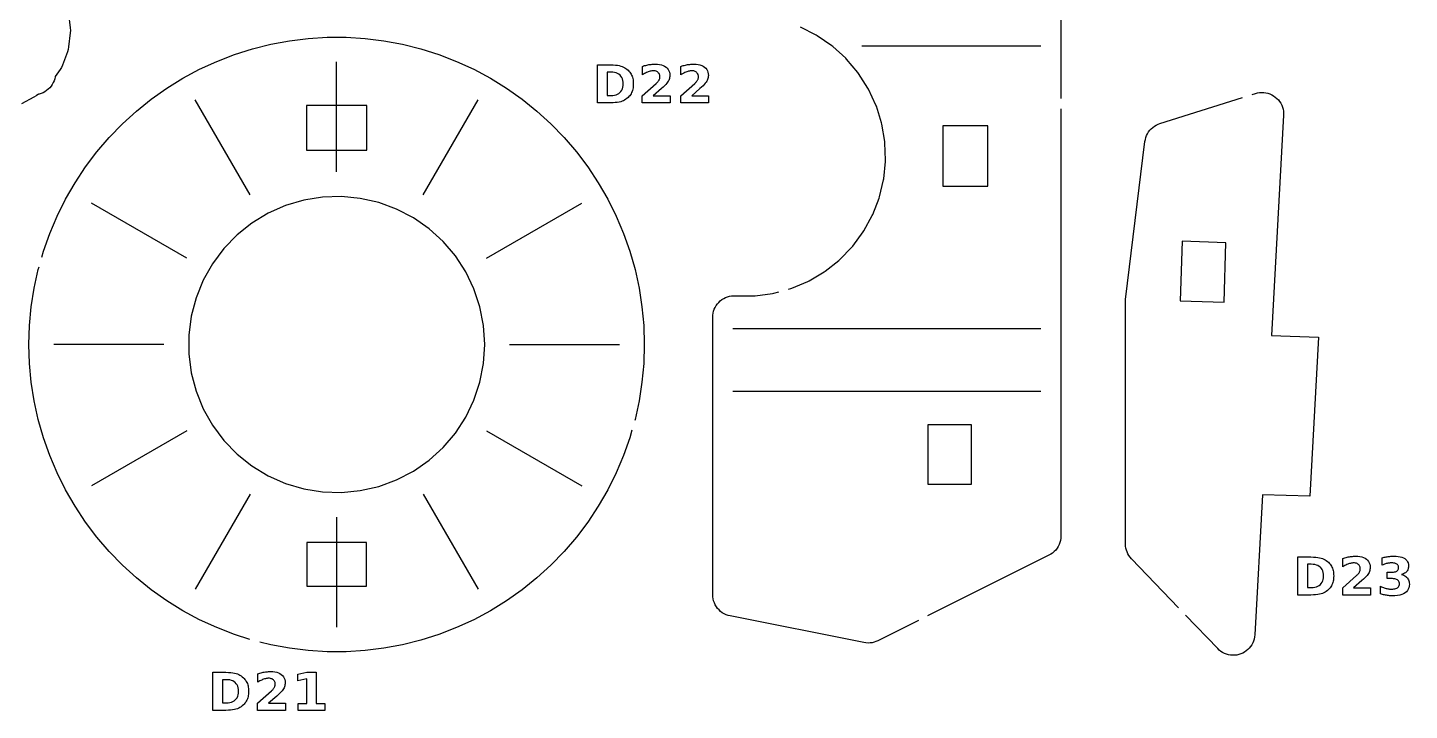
# Model space of a CAD drawing. Header units: millimetres. Extents: x 3 to 296, y 5 to 140.
# Drawn here: x 208.3 to 296.2, y 4.7 to 48.2 of the extents above; entities that cross this region are included whole.
import ezdxf

# ---------------------------------------------------------------- set-up
doc = ezdxf.new("R2010")
doc.units = ezdxf.units.MM
for name, color, linetype in [('CUT', 1, 'CONTINUOUS'), ('ENGRAVE', 5, 'CONTINUOUS'), ('SCORE', 7, 'CONTINUOUS')]:
    doc.layers.add(name, color=color, linetype=linetype)

msp = doc.modelspace()

# ---------------------------------------------------------------- linework, layer by layer
at = {"layer": 'CUT', "color": 1}
for points in [[(274.075, 57.8147), (274.075, 43.6568)], [(210.9479, 49.0512), (211.0557, 48.1635), (211.0656, 48), (211.0557, 47.8365), (210.9479, 46.9488), (210.9184, 46.7877), (210.8697, 46.6314), (210.5526, 45.7953), (210.4854, 45.6459), (210.4006, 45.5057), (210.0948, 45.0627), (210.0866, 45.0494), (210.0606, 44.9269), (210.0207, 44.8003), (209.9688, 44.6782), (209.9054, 44.5617), (209.831, 44.4518), (209.7464, 44.3496), (209.6523, 44.256), (209.5497, 44.172), (209.4394, 44.0982), (209.3226, 44.0354), (209.2002, 43.9841), (209.0734, 43.9449), (209.0205, 43.934), (209.0053, 43.9299), (208.9066, 43.8513), (208.9054, 43.8529), (208.8776, 43.8311), (208.7374, 43.7464), (207.9456, 43.3308)], [(209.2424, 33.5697), (209.3461, 33.9342), (209.7468, 35.0713), (210.2168, 36.1816), (210.7542, 37.2608), (211.357, 38.3049), (212.0229, 39.3099), (212.7495, 40.2721), (213.5339, 41.1876), (214.3732, 42.0532), (215.2641, 42.8654), (216.2034, 43.6212), (217.1874, 44.3178), (218.2125, 44.9525), (219.2747, 45.5229), (220.3699, 46.0268), (221.4941, 46.4623), (222.643, 46.8278), (223.8123, 47.1218), (224.9974, 47.3434), (226.1938, 47.4915), (227.3972, 47.5658), (228.6028, 47.5658), (229.8062, 47.4915), (231.0026, 47.3434), (232.1877, 47.1218), (233.357, 46.8278), (234.5059, 46.4623), (235.6301, 46.0268), (236.7253, 45.5229), (237.7875, 44.9525), (238.8126, 44.3178), (239.7966, 43.6212), (240.7359, 42.8654), (241.6268, 42.0532), (242.4661, 41.1876), (243.2505, 40.2721), (243.9771, 39.3099), (244.643, 38.3049), (245.2458, 37.2608), (245.7832, 36.1816), (246.2532, 35.0713), (246.6539, 33.9342), (246.9838, 32.7746), (247.2417, 31.5969), (247.4267, 30.4055), (247.5379, 29.2051), (247.575, 28), (247.5379, 26.7949), (247.4267, 25.5945), (247.2417, 24.4031), (246.9838, 23.2254), (246.9664, 23.1641)], [(256.7519, 31.5209), (256.8881, 31.5582), (256.9653, 31.585), (257.9875, 32.0184), (258.0604, 32.0553), (259.0157, 32.6211), (259.0831, 32.6674), (259.9545, 33.3555), (260.0151, 33.4103), (260.787, 34.2084), (260.8398, 34.2708), (261.4984, 35.1647), (261.5424, 35.2336), (262.076, 36.2073), (262.1104, 36.2814), (262.5094, 37.3176), (262.5336, 37.3956), (262.791, 38.4757), (262.8046, 38.5563), (262.9157, 39.661), (262.9185, 39.7427), (262.8814, 40.8524), (262.8732, 40.9337), (262.6885, 42.0286), (262.6696, 42.1081), (262.3406, 43.1685), (262.3112, 43.2448), (261.8439, 44.252), (261.8046, 44.3236), (261.2071, 45.2595), (261.1587, 45.3253), (260.4418, 46.1732), (260.385, 46.2319), (259.5615, 46.9767), (259.4974, 47.0274), (258.582, 47.6558), (258.5117, 47.6974), (257.5207, 48.1982)], [(286.2463, 43.9175), (286.4656, 43.9865), (286.5923, 44.0198), (286.7233, 44.0409), (286.8557, 44.0493), (286.9884, 44.045), (287.12, 44.0278), (287.2493, 43.9981), (287.3752, 43.956), (287.4964, 43.902), (287.6119, 43.8365), (287.7205, 43.7602), (287.8212, 43.6738), (287.9132, 43.5781), (287.9955, 43.474), (288.0674, 43.3624), (288.1281, 43.2445), (288.1773, 43.1212), (288.2143, 42.9937), (288.2388, 42.8633), (288.2507, 42.7311), (288.2498, 42.6002), (287.4727, 28.571), (290.4712, 28.4773), (289.9097, 18.3399), (286.9112, 18.4336), (286.4167, 9.5066), (286.4031, 9.3761), (286.3767, 9.2458), (286.3377, 9.1187), (286.2867, 8.9959), (286.224, 8.8786), (286.1504, 8.7679), (286.0663, 8.6649), (285.9727, 8.5704), (285.8704, 8.4855), (285.7604, 8.4108), (285.6437, 8.3471), (285.5214, 8.2949), (285.3946, 8.2548), (285.2646, 8.2272), (285.1324, 8.2122), (284.9995, 8.2101), (284.867, 8.2208), (284.7361, 8.2442), (284.6081, 8.2802), (284.4841, 8.3284), (284.3655, 8.3884), (284.2531, 8.4595), (284.1481, 8.5411), (284.0529, 8.6313), (282.0131, 10.7578)], [(281.5631, 11.2269), (278.5682, 14.3492), (278.483, 14.4469), (278.4066, 14.5537), (278.3407, 14.6673), (278.2859, 14.7867), (278.2428, 14.9108), (278.2117, 15.0385), (278.1929, 15.1685), (278.1867, 15.2979), (278.1867, 30.7078), (278.1967, 30.8704), (279.4288, 40.9285), (279.4507, 41.0558), (279.485, 41.1823), (279.5312, 41.3049), (279.5888, 41.4226), (279.6574, 41.5343), (279.7363, 41.6389), (279.8248, 41.7355), (279.9221, 41.8233), (280.0273, 41.9014), (280.1395, 41.9691), (280.2576, 42.0259), (280.3789, 42.0705), (285.6263, 43.7223)], [(274.075, 43.0068), (274.075, 15.8016), (274.0681, 15.6653), (274.0473, 15.5285), (274.0129, 15.3945), (273.9652, 15.2647), (273.9046, 15.1403), (273.8319, 15.0226), (273.7477, 14.9128), (273.6529, 14.812), (273.5485, 14.7213), (273.4354, 14.6415), (273.3166, 14.5745), (265.6006, 10.7165)], [(222.4835, 9.223), (221.4941, 9.5377), (220.3699, 9.9732), (219.2747, 10.4771), (218.2125, 11.0475), (217.1874, 11.6822), (216.2034, 12.3788), (215.2641, 13.1346), (214.3732, 13.9468), (213.5339, 14.8124), (212.7495, 15.7279), (212.0229, 16.6901), (211.357, 17.6951), (210.7542, 18.7392), (210.2168, 19.8184), (209.7468, 20.9287), (209.3461, 22.0658), (209.0162, 23.2254), (208.7583, 24.4031), (208.5733, 25.5945), (208.4621, 26.7949), (208.425, 28), (208.4621, 29.2051), (208.5733, 30.4055), (208.7583, 31.5969), (209.0162, 32.7746), (209.0645, 32.9446)], [(265.0192, 10.4258), (262.4309, 9.1316), (262.3138, 9.0798), (262.1907, 9.0387), (262.0642, 9.0094), (261.9356, 8.9922), (261.8058, 8.9872), (261.6762, 8.9944), (261.5496, 9.0136), (253.0285, 10.7178), (252.8996, 10.7503), (252.7726, 10.7958), (252.6508, 10.8536), (252.5352, 10.923), (252.4269, 11.0034), (252.3271, 11.094), (252.2366, 11.194), (252.1563, 11.3023), (252.087, 11.418), (252.0294, 11.5399), (251.984, 11.6669), (251.9513, 11.7977), (251.9315, 11.9311), (251.925, 12.0639), (251.925, 29.7285), (251.9313, 29.859), (251.9504, 29.99), (251.9819, 30.1186), (252.0257, 30.2436), (252.0814, 30.3637), (252.1483, 30.478), (252.2259, 30.5853), (252.3134, 30.6846), (252.4101, 30.7751), (252.5151, 30.8558), (252.6273, 30.926), (252.7458, 30.9852), (252.8694, 31.0327), (252.997, 31.068), (253.1274, 31.0909), (253.2595, 31.1012), (253.39, 31.0988), (253.4448, 31.0951), (254.5552, 31.0951), (254.6367, 31.1006), (255.7371, 31.2485), (255.8172, 31.2648), (256.125, 31.3492)], [(246.7885, 22.5389), (246.6539, 22.0658), (246.2532, 20.9287), (245.7832, 19.8184), (245.2458, 18.7392), (244.643, 17.6951), (243.9771, 16.6901), (243.2505, 15.7279), (242.4661, 14.8124), (241.6268, 13.9468), (240.7359, 13.1346), (239.7966, 12.3788), (238.8126, 11.6822), (237.7875, 11.0475), (236.7253, 10.4771), (235.6301, 9.9732), (234.5059, 9.5377), (233.357, 9.1722), (232.1877, 8.8782), (231.0026, 8.6566), (229.8062, 8.5085), (228.6028, 8.4342), (227.3972, 8.4342), (226.1938, 8.5085), (224.9974, 8.6566), (223.8123, 8.8782), (223.1111, 9.0545)]]:
    msp.add_lwpolyline(points, dxfattribs=at)
for points in [[(226.075, 40.375), (229.925, 40.375), (229.925, 43.225), (226.075, 43.225), (226.075, 40.375)], [(269.425, 38.075), (269.425, 41.925), (266.575, 41.925), (266.575, 38.075), (269.425, 38.075)], [(237.1166, 30.3907), (236.736, 31.5368), (236.212, 32.6249), (235.5532, 33.6371), (234.7703, 34.5567), (233.8763, 35.3686), (232.8858, 36.0596), (231.815, 36.6182), (230.6816, 37.0353), (229.5042, 37.304), (228.3021, 37.42), (227.095, 37.3813), (225.9028, 37.1885), (224.745, 36.8449), (223.6406, 36.3561), (222.6079, 35.73), (221.6637, 34.977), (220.8235, 34.1095), (220.1011, 33.1416), (219.5085, 32.0893), (219.0553, 30.9698), (218.749, 29.8016), (218.5945, 28.6039), (218.5945, 27.3961), (218.749, 26.1984), (219.0553, 25.0302), (219.5085, 23.9107), (220.1011, 22.8584), (220.8235, 21.8905), (221.6637, 21.023), (222.6079, 20.27), (223.6406, 19.6439), (224.745, 19.1551), (225.9028, 18.8115), (227.095, 18.6187), (228.3021, 18.58), (229.5042, 18.696), (230.6816, 18.9647), (231.815, 19.3818), (232.8858, 19.9404), (233.8763, 20.6314), (234.7703, 21.4433), (235.5532, 22.3629), (236.212, 23.3751), (236.736, 24.4632), (237.1166, 25.6093), (237.3475, 26.7948), (237.4248, 28), (237.3475, 29.2052), (237.1166, 30.3907)], [(284.5754, 34.4844), (281.7867, 34.5716), (281.6683, 30.7834), (284.457, 30.6963), (284.5754, 34.4844)], [(265.605, 19.105), (268.395, 19.105), (268.395, 22.895), (265.605, 22.895), (265.605, 19.105)], [(226.105, 12.605), (229.895, 12.605), (229.895, 15.395), (226.105, 15.395), (226.105, 12.605)]]:
    msp.add_lwpolyline(points, close=True, dxfattribs=at)
at = {"layer": 'ENGRAVE', "color": 5}
for points in [[(245.4262, 45.8104), (245.5871, 45.8038), (245.7324, 45.7928), (245.8619, 45.7775), (245.9758, 45.7577), (246.0739, 45.7336), (246.1621, 45.7042), (246.246, 45.6688), (246.3256, 45.6272), (246.4009, 45.5795), (246.4719, 45.5258), (246.5386, 45.4659), (246.5932, 45.4097), (246.6428, 45.3507), (246.6876, 45.2889), (246.7274, 45.2243), (246.7624, 45.1569), (246.7925, 45.0866), (246.8179, 45.0134), (246.8387, 44.9371), (246.8548, 44.8576), (246.8663, 44.7749), (246.8732, 44.689), (246.8755, 44.6), (246.8732, 44.5099), (246.8663, 44.4232), (246.8548, 44.3398), (246.8387, 44.2596), (246.8179, 44.1828), (246.7925, 44.1093), (246.7624, 44.0388), (246.7274, 43.9712), (246.6876, 43.9064), (246.6428, 43.8445), (246.5932, 43.7854), (246.5386, 43.7292), (246.4714, 43.6693), (246.3997, 43.6156), (246.3238, 43.5679), (246.2435, 43.5263), (246.1589, 43.4908), (246.0699, 43.4615), (245.9711, 43.4374), (245.8572, 43.4176), (245.7281, 43.4023), (245.5838, 43.3913), (245.4243, 43.3847), (245.2496, 43.3825), (244.5888, 43.3825), (244.5888, 45.8125), (245.2496, 45.8125), (245.4262, 45.8104)], [(249.2127, 43.3825), (247.4467, 43.3825), (247.4467, 43.8431), (248.3337, 44.626), (248.3716, 44.6617), (248.4061, 44.6971), (248.4371, 44.7322), (248.4647, 44.7671), (248.4888, 44.8017), (248.5095, 44.836), (248.5269, 44.8704), (248.5412, 44.9053), (248.5523, 44.9406), (248.5602, 44.9763), (248.5649, 45.0125), (248.5665, 45.0492), (248.5633, 45.1043), (248.5537, 45.1557), (248.5378, 45.2034), (248.5155, 45.2474), (248.4868, 45.2877), (248.4517, 45.3243), (248.4114, 45.3561), (248.3668, 45.3821), (248.3181, 45.4024), (248.2651, 45.4169), (248.2079, 45.4255), (248.1466, 45.4284), (248.097, 45.4267), (248.0458, 45.4215), (247.9932, 45.4128), (247.939, 45.4006), (247.8832, 45.3849), (247.8259, 45.3658), (247.7672, 45.3432), (247.7071, 45.3172), (247.6457, 45.2879), (247.5829, 45.2551), (247.5187, 45.2189), (247.4532, 45.1794), (247.4532, 45.7133), (247.5236, 45.7357), (247.5937, 45.7562), (247.6636, 45.7749), (247.7332, 45.7918), (247.8025, 45.8067), (247.8715, 45.8199), (247.9402, 45.8311), (248.0084, 45.8402), (248.0762, 45.8473), (248.1435, 45.8524), (248.2104, 45.8555), (248.2768, 45.8565), (248.4168, 45.8512), (248.546, 45.8352), (248.6644, 45.8085), (248.7719, 45.7711), (248.8687, 45.7231), (248.9547, 45.6644), (249.0285, 45.5962), (249.089, 45.5196), (249.136, 45.4345), (249.1695, 45.3411), (249.1897, 45.2392), (249.1964, 45.129), (249.1935, 45.0635), (249.185, 44.9996), (249.1707, 44.9371), (249.1508, 44.8761), (249.1252, 44.8167), (249.0938, 44.7587), (249.0534, 44.6982), (249.0003, 44.6313), (248.9347, 44.5579), (248.8566, 44.478), (248.7658, 44.3917), (248.6625, 44.2989), (248.1433, 43.8431), (249.2127, 43.8431), (249.2127, 43.3825)], [(251.6653, 43.3825), (249.8994, 43.3825), (249.8994, 43.8431), (250.7864, 44.626), (250.8243, 44.6617), (250.8588, 44.6971), (250.8898, 44.7322), (250.9173, 44.7671), (250.9415, 44.8017), (250.9622, 44.836), (250.9796, 44.8704), (250.9938, 44.9053), (251.0049, 44.9406), (251.0128, 44.9763), (251.0176, 45.0125), (251.0192, 45.0492), (251.016, 45.1043), (251.0064, 45.1557), (250.9905, 45.2034), (250.9682, 45.2474), (250.9395, 45.2877), (250.9044, 45.3243), (250.8641, 45.3561), (250.8195, 45.3821), (250.7708, 45.4024), (250.7178, 45.4169), (250.6606, 45.4255), (250.5992, 45.4284), (250.5496, 45.4267), (250.4985, 45.4215), (250.4458, 45.4128), (250.3916, 45.4006), (250.3359, 45.3849), (250.2786, 45.3658), (250.2199, 45.3432), (250.1598, 45.3172), (250.0983, 45.2879), (250.0355, 45.2551), (249.9714, 45.2189), (249.9059, 45.1794), (249.9059, 45.7133), (249.9763, 45.7357), (250.0464, 45.7562), (250.1162, 45.7749), (250.1858, 45.7918), (250.2551, 45.8067), (250.3242, 45.8199), (250.3929, 45.8311), (250.4611, 45.8402), (250.5288, 45.8473), (250.5962, 45.8524), (250.663, 45.8555), (250.7294, 45.8565), (250.8694, 45.8512), (250.9986, 45.8352), (251.117, 45.8085), (251.2246, 45.7711), (251.3214, 45.7231), (251.4073, 45.6644), (251.4812, 45.5962), (251.5416, 45.5196), (251.5886, 45.4345), (251.6222, 45.3411), (251.6423, 45.2392), (251.649, 45.129), (251.6462, 45.0635), (251.6377, 44.9996), (251.6234, 44.9371), (251.6035, 44.8761), (251.5778, 44.8167), (251.5465, 44.7587), (251.506, 44.6982), (251.453, 44.6313), (251.3874, 44.5579), (251.3092, 44.478), (251.2185, 44.3917), (251.1152, 44.2989), (250.596, 43.8431), (251.6653, 43.8431), (251.6653, 43.3825)], [(245.44, 43.8562), (245.563, 43.8615), (245.6759, 43.8773), (245.7787, 43.9038), (245.8715, 43.9408), (245.9542, 43.9884), (246.0267, 44.0466), (246.0887, 44.1149), (246.1393, 44.1927), (246.1787, 44.2802), (246.2069, 44.3772), (246.2238, 44.4838), (246.2294, 44.6), (246.2238, 44.7156), (246.207, 44.8217), (246.1789, 44.9182), (246.1397, 45.0051), (246.0892, 45.0824), (246.0276, 45.1501), (245.9552, 45.2078), (245.8726, 45.255), (245.7798, 45.2917), (245.6767, 45.3179), (245.5635, 45.3337), (245.44, 45.3389), (245.2154, 45.3389), (245.2154, 43.8562), (245.44, 43.8562)], [(290.146, 14.4665), (290.2913, 14.4556), (290.4208, 14.4402), (290.5347, 14.4205), (290.6328, 14.3964), (290.721, 14.367), (290.8049, 14.3315), (290.8845, 14.29), (290.9598, 14.2423), (291.0308, 14.1885), (291.0975, 14.1286), (291.1521, 14.0724), (291.2017, 14.0134), (291.2465, 13.9516), (291.2863, 13.887), (291.3213, 13.8196), (291.3514, 13.7494), (291.3768, 13.6762), (291.3976, 13.5998), (291.4137, 13.5203), (291.4252, 13.4376), (291.4321, 13.3518), (291.4344, 13.2627), (291.4321, 13.1727), (291.4252, 13.086), (291.4137, 13.0025), (291.3976, 12.9224), (291.3768, 12.8455), (291.3514, 12.772), (291.3213, 12.7015), (291.2863, 12.6339), (291.2465, 12.5692), (291.2017, 12.5073), (291.1521, 12.4482), (291.0975, 12.392), (291.0303, 12.3321), (290.9586, 12.2783), (290.8827, 12.2306), (290.8024, 12.1891), (290.7178, 12.1536), (290.6288, 12.1242), (290.53, 12.1001), (290.4161, 12.0804), (290.287, 12.065), (290.1427, 12.0541), (289.9832, 12.0475), (289.8085, 12.0453), (289.1477, 12.0453), (289.1477, 14.4753), (289.8085, 14.4753), (289.9851, 14.4731), (290.146, 14.4665)], [(293.7716, 12.0453), (292.0056, 12.0453), (292.0056, 12.5059), (292.8926, 13.2888), (292.9305, 13.3244), (292.965, 13.3598), (292.996, 13.395), (293.0236, 13.4298), (293.0477, 13.4644), (293.0684, 13.4987), (293.0858, 13.5331), (293.1001, 13.568), (293.1112, 13.6033), (293.1191, 13.6391), (293.1238, 13.6753), (293.1254, 13.712), (293.1222, 13.7671), (293.1126, 13.8185), (293.0967, 13.8662), (293.0744, 13.9102), (293.0457, 13.9504), (293.0106, 13.987), (292.9703, 14.0188), (292.9257, 14.0449), (292.877, 14.0651), (292.824, 14.0796), (292.7668, 14.0883), (292.7055, 14.0912), (292.6559, 14.0894), (292.6047, 14.0842), (292.5521, 14.0755), (292.4979, 14.0633), (292.4421, 14.0477), (292.3848, 14.0285), (292.3261, 14.0059), (292.266, 13.98), (292.2046, 13.9506), (292.1418, 13.9178), (292.0776, 13.8817), (292.0121, 13.8422), (292.0121, 14.376), (292.0825, 14.3984), (292.1526, 14.419), (292.2225, 14.4377), (292.2921, 14.4545), (292.3614, 14.4695), (292.4304, 14.4826), (292.4991, 14.4938), (292.5673, 14.503), (292.6351, 14.5101), (292.7024, 14.5152), (292.7693, 14.5182), (292.8357, 14.5192), (292.9757, 14.5139), (293.1049, 14.4979), (293.2233, 14.4712), (293.3308, 14.4339), (293.4276, 14.3859), (293.5136, 14.3272), (293.5874, 14.259), (293.6479, 14.1823), (293.6949, 14.0973), (293.7284, 14.0038), (293.7486, 13.902), (293.7553, 13.7917), (293.7524, 13.7263), (293.7439, 13.6623), (293.7296, 13.5998), (293.7097, 13.5389), (293.6841, 13.4794), (293.6527, 13.4214), (293.6123, 13.361), (293.5592, 13.294), (293.4936, 13.2206), (293.4155, 13.1408), (293.3247, 13.0544), (293.2214, 12.9616), (292.7022, 12.5059), (293.7716, 12.5059), (293.7716, 12.0453)], [(295.826, 13.3317), (295.8981, 13.3028), (295.9636, 13.2686), (296.0226, 13.2293), (296.075, 13.1847), (296.1209, 13.135), (296.1599, 13.0802), (296.1919, 13.0208), (296.2167, 12.9565), (296.2344, 12.8876), (296.2451, 12.8139), (296.2486, 12.7354), (296.241, 12.6198), (296.2179, 12.5138), (296.1795, 12.4174), (296.1257, 12.3307), (296.0565, 12.2536), (295.9719, 12.1861), (295.8727, 12.1286), (295.7593, 12.0816), (295.6318, 12.0451), (295.4902, 12.019), (295.3345, 12.0033), (295.1647, 11.9981), (295.1022, 11.9989), (295.0398, 12.0014), (294.9773, 12.0056), (294.9147, 12.0115), (294.8521, 12.019), (294.7895, 12.0282), (294.7269, 12.0391), (294.6646, 12.0516), (294.6025, 12.0658), (294.5406, 12.0817), (294.479, 12.0993), (294.4176, 12.1185), (294.4176, 12.6019), (294.4761, 12.5738), (294.5345, 12.5481), (294.5928, 12.5248), (294.6509, 12.5039), (294.7089, 12.4854), (294.7667, 12.4693), (294.8243, 12.4556), (294.8816, 12.4444), (294.9386, 12.4357), (294.9953, 12.4295), (295.0516, 12.4258), (295.1077, 12.4245), (295.1875, 12.4269), (295.2608, 12.4341), (295.3276, 12.4461), (295.388, 12.4629), (295.4419, 12.4844), (295.4894, 12.5108), (295.5299, 12.5416), (295.5631, 12.5766), (295.5888, 12.6158), (295.6073, 12.6591), (295.6183, 12.7065), (295.622, 12.7582), (295.6182, 12.8113), (295.6069, 12.8599), (295.588, 12.904), (295.5616, 12.9437), (295.5276, 12.9789), (295.4861, 13.0096), (295.4372, 13.0357), (295.3811, 13.0571), (295.3178, 13.0737), (295.2474, 13.0856), (295.1697, 13.0927), (295.0849, 13.0951), (294.8342, 13.0951), (294.8342, 13.4987), (295.0979, 13.4987), (295.1732, 13.5008), (295.2419, 13.507), (295.3038, 13.5172), (295.3591, 13.5316), (295.4076, 13.5502), (295.4495, 13.5728), (295.4848, 13.5996), (295.5137, 13.6308), (295.5362, 13.6662), (295.5522, 13.7059), (295.5618, 13.7499), (295.565, 13.7982), (295.5619, 13.8431), (295.5526, 13.8845), (295.537, 13.9223), (295.5151, 13.9566), (295.4871, 13.9874), (295.4527, 14.0147), (295.4127, 14.0381), (295.3676, 14.0572), (295.3172, 14.0721), (295.2618, 14.0827), (295.2011, 14.0891), (295.1354, 14.0912), (295.0848, 14.0902), (295.0341, 14.0874), (294.9832, 14.0826), (294.9321, 14.076), (294.8808, 14.0674), (294.8294, 14.057), (294.7779, 14.0447), (294.7265, 14.0306), (294.6751, 14.0147), (294.6239, 13.997), (294.5728, 13.9774), (294.5217, 13.9561), (294.5217, 14.4151), (294.5835, 14.4317), (294.6451, 14.4469), (294.7065, 14.4606), (294.7677, 14.4729), (294.8287, 14.4838), (294.8896, 14.4932), (294.9502, 14.5012), (295.0104, 14.5077), (295.0703, 14.5127), (295.1297, 14.5163), (295.1889, 14.5185), (295.2477, 14.5192), (295.3989, 14.5149), (295.5369, 14.502), (295.6617, 14.4804), (295.7732, 14.4502), (295.8715, 14.4113), (295.9565, 14.3638), (296.0283, 14.3076), (296.0871, 14.2427), (296.1329, 14.1691), (296.1655, 14.0868), (296.1851, 13.9957), (296.1917, 13.8959), (296.1886, 13.8269), (296.1792, 13.7623), (296.1636, 13.702), (296.1418, 13.6459), (296.1137, 13.5942), (296.0794, 13.5467), (296.0389, 13.5037), (295.9926, 13.4651), (295.9402, 13.431), (295.8819, 13.4014), (295.8176, 13.3762), (295.7473, 13.3555), (295.826, 13.3317)], [(290.1219, 12.5242), (290.2348, 12.5401), (290.3376, 12.5665), (290.4304, 12.6036), (290.5131, 12.6512), (290.5856, 12.7093), (290.6476, 12.7776), (290.6982, 12.8555), (290.7376, 12.9429), (290.7658, 13.0399), (290.7827, 13.1465), (290.7883, 13.2627), (290.7827, 13.3784), (290.7659, 13.4844), (290.7378, 13.5809), (290.6986, 13.6678), (290.6481, 13.7451), (290.5865, 13.8129), (290.5141, 13.8706), (290.4315, 13.9178), (290.3387, 13.9545), (290.2356, 13.9807), (290.1224, 13.9964), (289.9989, 14.0017), (289.7743, 14.0017), (289.7743, 12.5189), (289.9989, 12.5189), (290.1219, 12.5242)], [(220.9511, 7.128), (221.112, 7.1214), (221.2573, 7.1105), (221.3868, 7.0951), (221.5007, 7.0754), (221.5989, 7.0512), (221.6871, 7.0219), (221.771, 6.9864), (221.8506, 6.9448), (221.9259, 6.8972), (221.9969, 6.8434), (222.0636, 6.7835), (222.1181, 6.7273), (222.1677, 6.6683), (222.2125, 6.6065), (222.2524, 6.5419), (222.2874, 6.4745), (222.3175, 6.4043), (222.3428, 6.3311), (222.3636, 6.2547), (222.3797, 6.1752), (222.3913, 6.0925), (222.3982, 6.0066), (222.4005, 5.9176), (222.3982, 5.8276), (222.3913, 5.7408), (222.3797, 5.6574), (222.3636, 5.5773), (222.3428, 5.5004), (222.3175, 5.4269), (222.2874, 5.3564), (222.2524, 5.2888), (222.2125, 5.2241), (222.1677, 5.1621), (222.1181, 5.1031), (222.0636, 5.0469), (221.9963, 4.987), (221.9247, 4.9332), (221.8487, 4.8855), (221.7684, 4.8439), (221.6838, 4.8085), (221.5948, 4.7791), (221.4961, 4.755), (221.3821, 4.7353), (221.253, 4.7199), (221.1087, 4.7089), (220.9492, 4.7024), (220.7745, 4.7002), (220.1137, 4.7002), (220.1137, 7.1302), (220.7745, 7.1302), (220.9511, 7.128)], [(224.7376, 4.7002), (222.9716, 4.7002), (222.9716, 5.1608), (223.8587, 5.9437), (223.8966, 5.9793), (223.931, 6.0147), (223.962, 6.0499), (223.9896, 6.0847), (224.0138, 6.1193), (224.0345, 6.1536), (224.0519, 6.188), (224.0661, 6.2229), (224.0772, 6.2582), (224.0851, 6.294), (224.0898, 6.3302), (224.0914, 6.3668), (224.0882, 6.422), (224.0787, 6.4734), (224.0627, 6.5211), (224.0404, 6.565), (224.0117, 6.6053), (223.9767, 6.6419), (223.9363, 6.6737), (223.8918, 6.6998), (223.843, 6.72), (223.7901, 6.7345), (223.7329, 6.7432), (223.6715, 6.7461), (223.6219, 6.7443), (223.5708, 6.7391), (223.5181, 6.7304), (223.4639, 6.7182), (223.4082, 6.7026), (223.3509, 6.6834), (223.2921, 6.6608), (223.2321, 6.6349), (223.1706, 6.6055), (223.1078, 6.5727), (223.0437, 6.5366), (222.9781, 6.497), (222.9781, 7.0309), (223.0485, 7.0533), (223.1187, 7.0739), (223.1885, 7.0925), (223.2581, 7.1094), (223.3274, 7.1244), (223.3964, 7.1375), (223.4651, 7.1487), (223.5333, 7.1579), (223.6011, 7.165), (223.6684, 7.1701), (223.7353, 7.1731), (223.8017, 7.1741), (223.9417, 7.1688), (224.0709, 7.1528), (224.1893, 7.1261), (224.2969, 7.0888), (224.3936, 7.0408), (224.4796, 6.9821), (224.5535, 6.9139), (224.6139, 6.8372), (224.6609, 6.7522), (224.6945, 6.6587), (224.7146, 6.5569), (224.7213, 6.4466), (224.7185, 6.3811), (224.7099, 6.3172), (224.6957, 6.2547), (224.6757, 6.1938), (224.6501, 6.1343), (224.6188, 6.0763), (224.5783, 6.0158), (224.5253, 5.9489), (224.4597, 5.8755), (224.3815, 5.7956), (224.2908, 5.7093), (224.1875, 5.6165), (223.6683, 5.1608), (224.7376, 5.1608), (224.7376, 4.7002)], [(226.1046, 6.7038), (225.5366, 6.5866), (225.5366, 7.013), (226.1014, 7.1302), (226.6971, 7.1302), (226.6971, 5.1331), (227.2505, 5.1331), (227.2505, 4.7002), (225.5513, 4.7002), (225.5513, 5.1331), (226.1046, 5.1331), (226.1046, 6.7038)], [(220.9649, 5.1738), (221.0879, 5.1791), (221.2008, 5.195), (221.3037, 5.2214), (221.3964, 5.2584), (221.4791, 5.306), (221.5517, 5.3642), (221.6136, 5.4325), (221.6643, 5.5104), (221.7037, 5.5978), (221.7318, 5.6948), (221.7487, 5.8014), (221.7543, 5.9176), (221.7487, 6.0333), (221.7319, 6.1393), (221.7039, 6.2358), (221.6646, 6.3227), (221.6142, 6.4), (221.5525, 6.4678), (221.4801, 6.5254), (221.3975, 6.5726), (221.3047, 6.6094), (221.2017, 6.6356), (221.0884, 6.6513), (220.9649, 6.6566), (220.7403, 6.6566), (220.7403, 5.1738), (220.9649, 5.1738)]]:
    msp.add_lwpolyline(points, close=True, dxfattribs=at)
at = {"layer": 'SCORE', "color": 7}
for points in [[(272.8, 47), (261.4123, 47)], [(228, 39), (228, 46)], [(222.5, 37.5263), (219, 43.5885)], [(233.5, 37.5263), (237, 43.5885)], [(218.4737, 33.5), (212.4115, 37)], [(237.5263, 33.5), (243.5885, 37)], [(272.8, 29), (253.2, 29)], [(217, 28), (210, 28)], [(239, 28), (246, 28)], [(272.8, 25), (253.2, 25)], [(218.4737, 22.5), (212.4115, 19)], [(237.5263, 22.5), (243.5885, 19)], [(222.5, 18.4737), (219, 12.4115)], [(233.5, 18.4737), (237, 12.4115)], [(228, 17), (228, 10)]]:
    msp.add_lwpolyline(points, dxfattribs=at)

doc.saveas('drawing.dxf')
